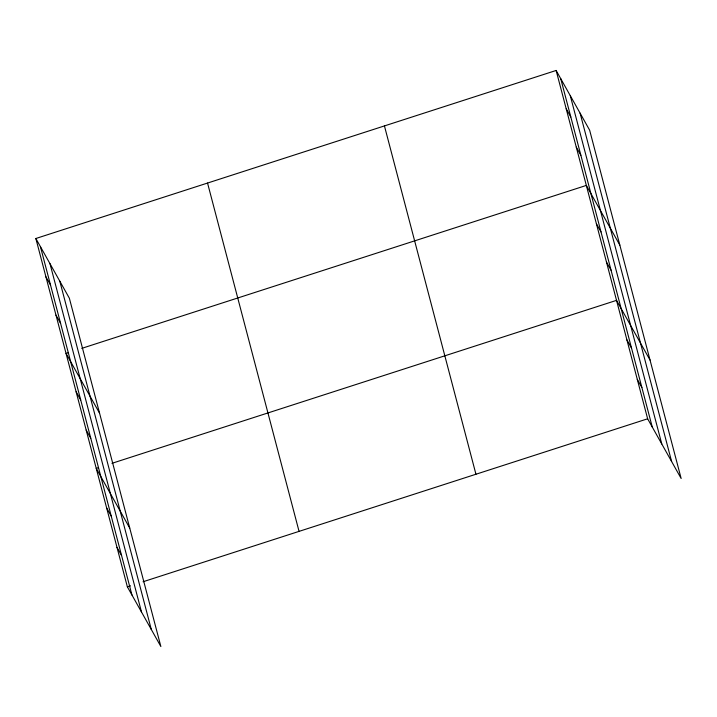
<?xml version="1.0" encoding="UTF-8"?>
<svg xmlns="http://www.w3.org/2000/svg" width="717" height="717" viewBox="0 0 717 717"><rect width="100%" height="100%" fill="white"/><g stroke="black" fill="none" stroke-linecap="round" stroke-linejoin="round"><path stroke-width="1.08" d="M35.85 238.501L69.361 298.209L160.868 646.537L127.357 586.82L35.85 238.501L556.132 70.463L589.643 130.18L681.15 478.499L647.639 418.791L556.132 70.463M68.142 352.773L66.045 353.445L99.555 413.162M81.747 348.372L586.336 185.416L619.838 245.124M98.337 467.717L96.248 468.398L129.75 528.106M111.951 463.325L616.53 300.36L650.041 360.068M127.357 586.82L130.494 585.807M143.059 581.756L647.639 418.791M566.206 108.778L570.804 116.979M576.271 147.093L580.869 155.293M596.401 223.731L600.998 231.923M606.465 262.046L611.063 270.246M626.9 339.831L631.498 348.032M637.27 379.311L641.876 387.512M45.915 276.816L50.522 285.016M55.98 315.13L60.586 323.331M76.11 391.76L80.716 399.961M86.174 430.075L90.781 438.275M106.618 507.869L111.216 516.07M116.988 547.349L121.585 555.55M580.107 113.178L671.614 461.497M570.275 95.666L661.782 443.984M560.739 78.664L652.246 426.991M384.437 125.914L475.945 474.242M207.545 183.05L299.052 531.369M59.816 281.216L151.323 629.535M49.993 263.704L141.5 612.022M40.448 246.702L131.955 595.02"/></g></svg>
